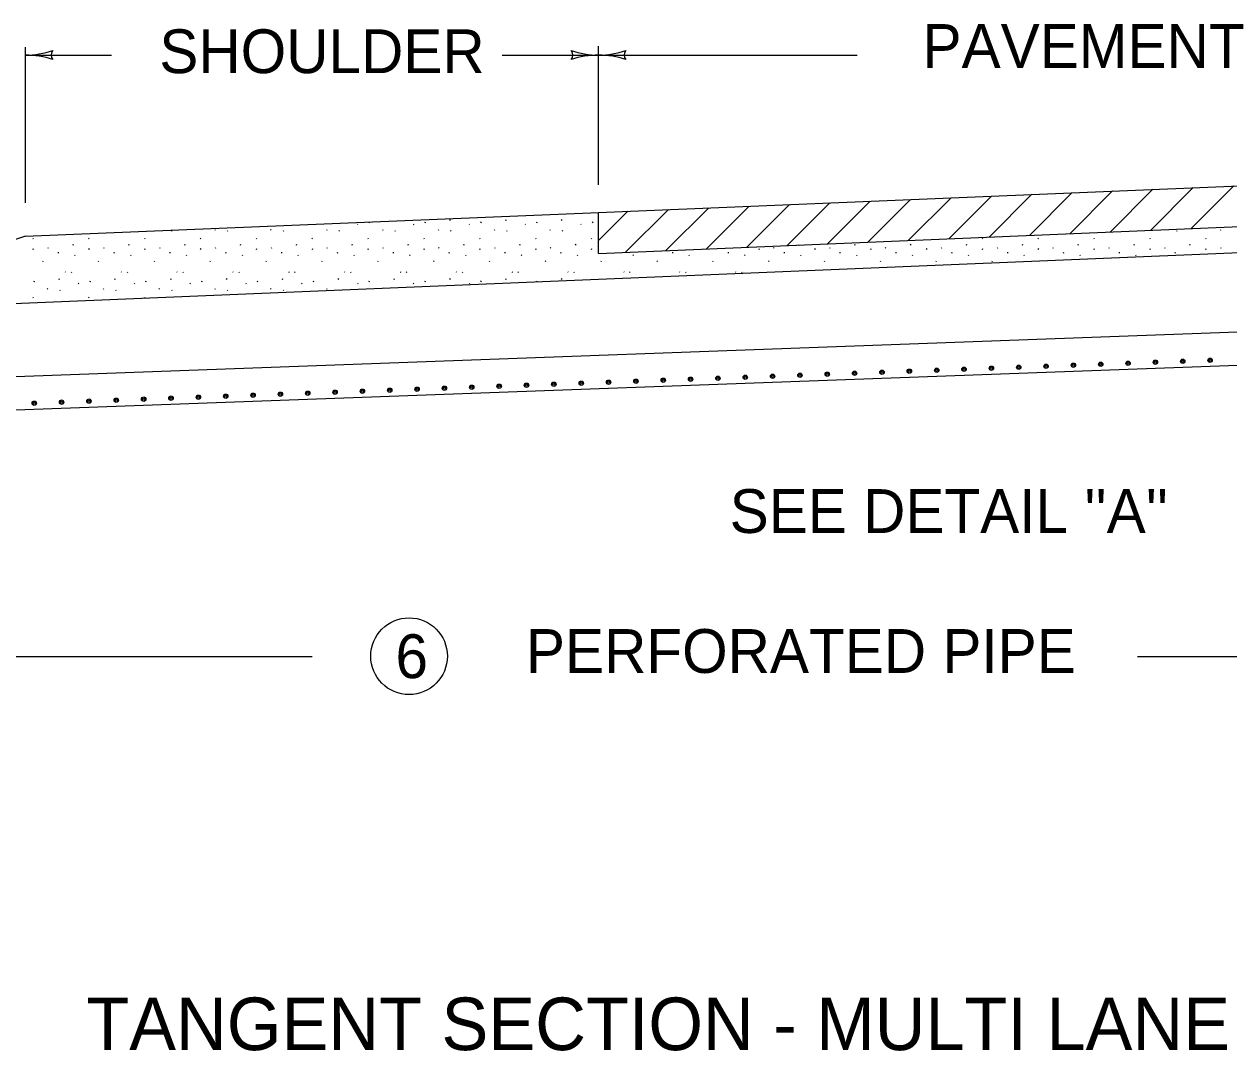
# Model space of a CAD drawing. Extents: x 997.6 to 1036.9, y 998.9 to 1022.6.
# Drawn here: x 1010.85 to 1016.35, y 1007.98 to 1012.67 of the extents above; entities that cross this region are included whole.
import ezdxf

# ---------------------------------------------------------------- set-up
doc = ezdxf.new("R2010")
doc.units = 0
doc.layers.add('Level 1', color=7, linetype='Continuous')

msp = doc.modelspace()

# ---------------------------------------------------------------- linework, layer by layer
at = {"layer": 'Level 1'}
for p, q in [((1010.8516, 1011.8567), (1010.8516, 1012.5663)), ((1010.8516, 1012.5307), (1011.2448, 1012.5307)), ((1013.0292, 1012.5307), (1013.4696, 1012.5307)), ((1013.4696, 1011.9379), (1013.4696, 1012.5721)), ((1013.4696, 1012.5307), (1014.6513, 1012.5307)), ((1013.4696, 1011.8125), (1018.7056, 1012.0307)), ((1015.9915, 1011.7305), (1016.1867, 1011.9257)), ((1016.1759, 1011.7382), (1016.3712, 1011.9334)), ((1014.7002, 1011.6767), (1014.8954, 1011.8719)), ((1014.8847, 1011.6844), (1015.0799, 1011.8796)), ((1015.0692, 1011.6921), (1015.2643, 1011.8872)), ((1015.2536, 1011.6997), (1015.4488, 1011.895)), ((1015.4381, 1011.7074), (1015.6332, 1011.9027)), ((1015.6225, 1011.7151), (1015.8177, 1011.9103)), ((1015.807, 1011.7228), (1016.0023, 1011.918)), ((1010.8516, 1011.7034), (1013.4696, 1011.8125)), ((1013.4696, 1011.6835), (1013.6042, 1011.8181)), ((1013.4696, 1011.6254), (1013.4696, 1011.8125)), ((1013.4696, 1011.6254), (1017.9576, 1011.8124)), ((1013.5934, 1011.6306), (1013.7887, 1011.8258)), ((1013.7779, 1011.6382), (1013.9732, 1011.8335)), ((1013.9623, 1011.6459), (1014.1576, 1011.8412)), ((1014.1468, 1011.6537), (1014.3421, 1011.8488)), ((1014.3313, 1011.6613), (1014.5265, 1011.8565)), ((1014.5157, 1011.669), (1014.711, 1011.8642)), ((1009.8057, 1011.3548), (1020.3187, 1011.793)), ((1012.3686, 1011.7595), (1012.3705, 1011.7566)), ((1012.4222, 1011.7651), (1012.4239, 1011.7689)), ((1012.6237, 1011.7595), (1012.6256, 1011.7566)), ((1012.6773, 1011.7651), (1012.6793, 1011.7694)), ((1012.791, 1011.7761), (1012.7929, 1011.7804)), ((1012.8788, 1011.7595), (1012.8807, 1011.7566)), ((1012.9325, 1011.7651), (1012.9344, 1011.7694)), ((1013.0461, 1011.7761), (1013.048, 1011.7804)), ((1013.1339, 1011.7595), (1013.1358, 1011.7566)), ((1013.1876, 1011.7651), (1013.1895, 1011.7694)), ((1013.3012, 1011.7761), (1013.3032, 1011.7804)), ((1013.3586, 1011.8079), (1013.3587, 1011.8077)), ((1013.389, 1011.7595), (1013.3909, 1011.7566)), ((1013.4427, 1011.7651), (1013.4446, 1011.7694)), ((1010.8516, 1011.7034), (1009.3836, 1011.2141)), ((1011.5185, 1011.7292), (1011.5204, 1011.7263)), ((1011.7169, 1011.7344), (1011.7188, 1011.7315)), ((1011.7736, 1011.7292), (1011.7755, 1011.7263)), ((1011.972, 1011.7344), (1011.9739, 1011.7315)), ((1012.0287, 1011.7292), (1012.0307, 1011.7263)), ((1012.2272, 1011.7344), (1012.2291, 1011.7315)), ((1012.2838, 1011.7292), (1012.2858, 1011.7263)), ((1012.4823, 1011.7344), (1012.4842, 1011.7315)), ((1012.5389, 1011.7292), (1012.5408, 1011.7263)), ((1012.7373, 1011.7344), (1012.7392, 1011.7315)), ((1012.794, 1011.7292), (1012.7959, 1011.7263)), ((1012.9924, 1011.7344), (1012.9943, 1011.7315)), ((1013.0491, 1011.7292), (1013.051, 1011.7263)), ((1013.2475, 1011.7344), (1013.2494, 1011.7315)), ((1013.3042, 1011.7292), (1013.3061, 1011.7263)), ((1016.0543, 1011.7331), (1016.0554, 1011.7315)), ((1016.1102, 1011.7292), (1016.1121, 1011.7263)), ((1016.3086, 1011.7344), (1016.3105, 1011.7315)), ((1010.8853, 1011.6952), (1010.8872, 1011.6922)), ((1010.8869, 1011.6432), (1010.8888, 1011.6476)), ((1010.9535, 1011.6526), (1010.9554, 1011.6497)), ((1011.0692, 1011.6629), (1011.0711, 1011.6672)), ((1011.1404, 1011.6952), (1011.1423, 1011.6922)), ((1011.142, 1011.6432), (1011.1439, 1011.6476)), ((1011.2086, 1011.6526), (1011.2105, 1011.6497)), ((1011.3243, 1011.6629), (1011.3262, 1011.6672)), ((1011.3955, 1011.6952), (1011.3974, 1011.6922)), ((1011.3971, 1011.6432), (1011.399, 1011.6476)), ((1011.4637, 1011.6526), (1011.4656, 1011.6497)), ((1011.5793, 1011.6629), (1011.5812, 1011.6672)), ((1011.6507, 1011.6952), (1011.6526, 1011.6922)), ((1011.6522, 1011.6432), (1011.6542, 1011.6476)), ((1011.7188, 1011.6526), (1011.7207, 1011.6497)), ((1011.8344, 1011.6629), (1011.8363, 1011.6672)), ((1011.9058, 1011.6952), (1011.9077, 1011.6922)), ((1011.9073, 1011.6432), (1011.9092, 1011.6476)), ((1011.9738, 1011.6526), (1011.9757, 1011.6497)), ((1012.0895, 1011.6629), (1012.0914, 1011.6672)), ((1012.1608, 1011.6952), (1012.1627, 1011.6922)), ((1012.1624, 1011.6432), (1012.1643, 1011.6476)), ((1012.2289, 1011.6526), (1012.2308, 1011.6497)), ((1012.3446, 1011.6629), (1012.3465, 1011.6672)), ((1012.4159, 1011.6952), (1012.4178, 1011.6922)), ((1012.4175, 1011.6432), (1012.4194, 1011.6476)), ((1012.484, 1011.6526), (1012.4859, 1011.6497)), ((1012.5997, 1011.6629), (1012.6016, 1011.6672)), ((1012.671, 1011.6952), (1012.6729, 1011.6922)), ((1012.6726, 1011.6432), (1012.6745, 1011.6476)), ((1012.7391, 1011.6526), (1012.741, 1011.6497)), ((1012.8547, 1011.6629), (1012.8567, 1011.6672)), ((1012.9261, 1011.6952), (1012.928, 1011.6922)), ((1012.9277, 1011.6432), (1012.9296, 1011.6476)), ((1012.9942, 1011.6526), (1012.9962, 1011.6497)), ((1013.1099, 1011.6629), (1013.1118, 1011.6672)), ((1013.1812, 1011.6952), (1013.1831, 1011.6922)), ((1013.1827, 1011.6432), (1013.1847, 1011.6476)), ((1013.2493, 1011.6526), (1013.2512, 1011.6497)), ((1013.365, 1011.6629), (1013.3669, 1011.6672)), ((1013.4362, 1011.6952), (1013.4382, 1011.6922)), ((1013.4378, 1011.6432), (1013.4398, 1011.6476)), ((1013.9481, 1011.6432), (1013.949, 1011.6454)), ((1014.2032, 1011.6432), (1014.2051, 1011.6476)), ((1014.2697, 1011.6526), (1014.2716, 1011.6497)), ((1014.3853, 1011.6629), (1014.3857, 1011.6636)), ((1014.4583, 1011.6432), (1014.4602, 1011.6476)), ((1014.5247, 1011.6526), (1014.5267, 1011.6497)), ((1014.6404, 1011.6629), (1014.6423, 1011.6672)), ((1014.7133, 1011.6432), (1014.7152, 1011.6476)), ((1014.7798, 1011.6526), (1014.7817, 1011.6497)), ((1014.8955, 1011.6629), (1014.8974, 1011.6672)), ((1014.9684, 1011.6432), (1014.9703, 1011.6476)), ((1015.0349, 1011.6526), (1015.0368, 1011.6497)), ((1015.1507, 1011.6629), (1015.1526, 1011.6672)), ((1015.2219, 1011.6952), (1015.2238, 1011.6922)), ((1015.2235, 1011.6432), (1015.2254, 1011.6476)), ((1015.2901, 1011.6526), (1015.292, 1011.6497)), ((1015.4058, 1011.6629), (1015.4077, 1011.6672)), ((1015.477, 1011.6952), (1015.4789, 1011.6922)), ((1015.4786, 1011.6432), (1015.4805, 1011.6476)), ((1015.5452, 1011.6526), (1015.5471, 1011.6497)), ((1015.6608, 1011.6629), (1015.6627, 1011.6672)), ((1015.7321, 1011.6952), (1015.7341, 1011.6922)), ((1015.7337, 1011.6432), (1015.7356, 1011.6476)), ((1015.8003, 1011.6526), (1015.8022, 1011.6497)), ((1015.9159, 1011.6629), (1015.9178, 1011.6672)), ((1015.9873, 1011.6952), (1015.9892, 1011.6922)), ((1015.9888, 1011.6432), (1015.9907, 1011.6476)), ((1016.0553, 1011.6526), (1016.0572, 1011.6497)), ((1016.171, 1011.6629), (1016.1729, 1011.6672)), ((1016.2423, 1011.6952), (1016.2442, 1011.6922)), ((1016.2439, 1011.6432), (1016.2458, 1011.6476)), ((1016.3104, 1011.6526), (1016.3123, 1011.6497)), ((1010.9306, 1011.5877), (1010.9325, 1011.592)), ((1011.0009, 1011.6313), (1011.0014, 1011.6269)), ((1011.0761, 1011.6185), (1011.078, 1011.6157)), ((1011.1857, 1011.5877), (1011.1876, 1011.592)), ((1011.256, 1011.6313), (1011.2565, 1011.6269)), ((1011.3312, 1011.6185), (1011.3331, 1011.6157)), ((1011.4407, 1011.5877), (1011.4427, 1011.592)), ((1011.5111, 1011.6313), (1011.5116, 1011.6269)), ((1011.5863, 1011.6185), (1011.5883, 1011.6157)), ((1011.6958, 1011.5877), (1011.6977, 1011.592)), ((1011.7663, 1011.6313), (1011.7667, 1011.6269)), ((1011.8414, 1011.6185), (1011.8433, 1011.6157)), ((1011.9509, 1011.5877), (1011.9528, 1011.592)), ((1012.0213, 1011.6313), (1012.0217, 1011.6269)), ((1012.0965, 1011.6185), (1012.0984, 1011.6157)), ((1012.206, 1011.5877), (1012.2079, 1011.592)), ((1012.2764, 1011.6313), (1012.2769, 1011.6269)), ((1012.3516, 1011.6185), (1012.3535, 1011.6157)), ((1012.4612, 1011.5877), (1012.4631, 1011.592)), ((1012.5315, 1011.6313), (1012.532, 1011.6269)), ((1012.6067, 1011.6185), (1012.6086, 1011.6157)), ((1012.7162, 1011.5877), (1012.7182, 1011.592)), ((1012.7866, 1011.6313), (1012.7871, 1011.6269)), ((1012.8617, 1011.6185), (1012.8637, 1011.6157)), ((1012.9713, 1011.5877), (1012.9733, 1011.592)), ((1013.0417, 1011.6313), (1013.0422, 1011.6269)), ((1013.1168, 1011.6185), (1013.1187, 1011.6157)), ((1013.2264, 1011.5877), (1013.2283, 1011.592)), ((1013.2967, 1011.6313), (1013.2972, 1011.6269)), ((1013.3719, 1011.6185), (1013.3738, 1011.6157)), ((1013.4815, 1011.5877), (1013.4834, 1011.592)), ((1013.5521, 1011.6288), (1013.5523, 1011.6269)), ((1013.6271, 1011.6185), (1013.629, 1011.6157)), ((1013.7366, 1011.5877), (1013.7385, 1011.592)), ((1013.807, 1011.6313), (1013.8074, 1011.6269)), ((1013.8822, 1011.6185), (1013.8841, 1011.6157)), ((1013.9917, 1011.5877), (1013.9936, 1011.592)), ((1014.0621, 1011.6313), (1014.0625, 1011.6269)), ((1014.1372, 1011.6185), (1014.1392, 1011.6157)), ((1014.2468, 1011.5877), (1014.2487, 1011.592)), ((1014.3172, 1011.6313), (1014.3177, 1011.6269)), ((1014.3923, 1011.6185), (1014.3942, 1011.6157)), ((1014.5018, 1011.5877), (1014.5038, 1011.592)), ((1014.5722, 1011.6313), (1014.5727, 1011.6269)), ((1014.6474, 1011.6185), (1014.6493, 1011.6157)), ((1014.757, 1011.5877), (1014.7589, 1011.592)), ((1014.8273, 1011.6313), (1014.8278, 1011.6269)), ((1014.9025, 1011.6185), (1014.9044, 1011.6157)), ((1015.0121, 1011.5877), (1015.014, 1011.592)), ((1015.0824, 1011.6313), (1015.0829, 1011.6269)), ((1015.1576, 1011.6185), (1015.1595, 1011.6157)), ((1015.2672, 1011.5877), (1015.2691, 1011.592)), ((1015.3375, 1011.6313), (1015.338, 1011.6269)), ((1015.4127, 1011.6185), (1015.4146, 1011.6157)), ((1015.5926, 1011.6313), (1015.5931, 1011.6269)), ((1015.6678, 1011.6185), (1015.6698, 1011.6157)), ((1015.8478, 1011.6313), (1015.8482, 1011.6269)), ((1015.9229, 1011.6185), (1015.9248, 1011.6157)), ((1016.1028, 1011.6313), (1016.1033, 1011.6269)), ((1011.0337, 1011.5418), (1011.0356, 1011.539)), ((1011.061, 1011.5408), (1011.0629, 1011.5379)), ((1011.2887, 1011.5418), (1011.2907, 1011.539)), ((1011.3161, 1011.5408), (1011.318, 1011.5379)), ((1011.5438, 1011.5418), (1011.5457, 1011.539)), ((1011.5712, 1011.5408), (1011.5731, 1011.5379)), ((1011.7989, 1011.5418), (1011.8008, 1011.539)), ((1011.8262, 1011.5408), (1011.8282, 1011.5379)), ((1012.054, 1011.5418), (1012.056, 1011.539)), ((1012.0813, 1011.5408), (1012.0833, 1011.5379)), ((1012.3092, 1011.5418), (1012.3111, 1011.539)), ((1012.3364, 1011.5408), (1012.3383, 1011.5379)), ((1012.5643, 1011.5418), (1012.5662, 1011.539)), ((1012.5915, 1011.5408), (1012.5934, 1011.5379)), ((1012.8193, 1011.5418), (1012.8212, 1011.539)), ((1012.8467, 1011.5408), (1012.8486, 1011.5379)), ((1013.0744, 1011.5418), (1013.0763, 1011.539)), ((1013.1017, 1011.5408), (1013.1037, 1011.5379)), ((1013.3295, 1011.5418), (1013.3314, 1011.539)), ((1013.3568, 1011.5408), (1013.3587, 1011.5379)), ((1013.5846, 1011.5418), (1013.5865, 1011.539)), ((1013.6119, 1011.5408), (1013.6138, 1011.5379)), ((1013.8397, 1011.5418), (1013.8416, 1011.539)), ((1013.867, 1011.5408), (1013.8689, 1011.5379)), ((1014.0947, 1011.5418), (1014.0967, 1011.539)), ((1014.1221, 1011.5408), (1014.124, 1011.5379)), ((1010.8918, 1011.4952), (1010.8937, 1011.4996)), ((1011.0053, 1011.5063), (1011.0072, 1011.5107)), ((1011.0932, 1011.4897), (1011.0951, 1011.4868)), ((1011.1468, 1011.4952), (1011.1487, 1011.4996)), ((1011.2605, 1011.5063), (1011.2624, 1011.5107)), ((1011.3483, 1011.4897), (1011.3502, 1011.4868)), ((1011.4019, 1011.4952), (1011.4038, 1011.4996)), ((1011.5156, 1011.5063), (1011.5175, 1011.5107)), ((1011.6033, 1011.4897), (1011.6052, 1011.4868)), ((1011.657, 1011.4952), (1011.6589, 1011.4996)), ((1011.7707, 1011.5063), (1011.7726, 1011.5107)), ((1011.8584, 1011.4897), (1011.8603, 1011.4868)), ((1011.9121, 1011.4952), (1011.914, 1011.4996)), ((1012.0258, 1011.5063), (1012.0277, 1011.5107)), ((1012.1135, 1011.4897), (1012.1154, 1011.4868)), ((1012.1672, 1011.4952), (1012.1691, 1011.4996)), ((1012.2808, 1011.5063), (1012.2827, 1011.5107)), ((1012.3686, 1011.4897), (1012.3705, 1011.4868)), ((1012.4222, 1011.4952), (1012.4242, 1011.4996)), ((1012.5359, 1011.5063), (1012.5378, 1011.5107)), ((1012.6237, 1011.4897), (1012.6256, 1011.4868)), ((1012.6773, 1011.4952), (1012.6793, 1011.4996)), ((1012.791, 1011.5063), (1012.7929, 1011.5107)), ((1012.8788, 1011.4897), (1012.8807, 1011.4868)), ((1012.9325, 1011.4952), (1012.9344, 1011.4996)), ((1013.0461, 1011.5063), (1013.048, 1011.5107)), ((1013.1878, 1011.4958), (1013.1895, 1011.4996)), ((1013.3012, 1011.5063), (1013.3032, 1011.5107)), ((1010.8853, 1011.4253), (1010.8872, 1011.4225)), ((1010.9517, 1011.4646), (1010.9536, 1011.4617)), ((1011.0083, 1011.4594), (1011.0102, 1011.4565)), ((1011.1404, 1011.4253), (1011.1423, 1011.4225)), ((1011.2067, 1011.4646), (1011.2087, 1011.4617)), ((1011.2634, 1011.4594), (1011.2653, 1011.4565)), ((1011.3955, 1011.4253), (1011.3974, 1011.4225)), ((1011.4618, 1011.4646), (1011.4638, 1011.4617)), ((1011.5185, 1011.4594), (1011.5204, 1011.4565)), ((1011.7169, 1011.4646), (1011.7188, 1011.4617)), ((1011.7736, 1011.4594), (1011.7755, 1011.4565)), ((1011.972, 1011.4646), (1011.9739, 1011.4617)), ((1012.0287, 1011.4594), (1012.0307, 1011.4565)), ((1012.2272, 1011.4646), (1012.2291, 1011.4617)), ((1012.2838, 1011.4594), (1012.2847, 1011.4582)), ((1009.3809, 1011.0116), (1018.7056, 1011.3525)), ((1009.3836, 1010.8597), (1018.7056, 1011.2005)), ((1010.4583, 1009.7849), (1012.1623, 1009.7849)), ((1015.9322, 1009.7849), (1018.7056, 1009.7849))]:
    msp.add_line(p, q, dxfattribs=at)
for centre, radius in [((1014.8894, 1011.0875), 0.01), ((1015.0144, 1011.092), 0.01), ((1015.0144, 1011.092), 0.005), ((1015.1392, 1011.0966), 0.01), ((1015.1392, 1011.0966), 0.005), ((1015.2642, 1011.1012), 0.01), ((1015.2642, 1011.1012), 0.005), ((1015.3891, 1011.1057), 0.01), ((1015.3891, 1011.1057), 0.005), ((1015.514, 1011.1103), 0.01), ((1015.514, 1011.1103), 0.005), ((1015.6389, 1011.1149), 0.01), ((1015.6389, 1011.1149), 0.005), ((1015.7639, 1011.1194), 0.01), ((1015.7639, 1011.1194), 0.005), ((1015.8888, 1011.124), 0.01), ((1015.8888, 1011.124), 0.005), ((1016.0136, 1011.1286), 0.01), ((1016.0136, 1011.1286), 0.005), ((1016.1386, 1011.1331), 0.01), ((1016.1386, 1011.1331), 0.005), ((1016.2634, 1011.1376), 0.01), ((1016.2634, 1011.1376), 0.005), ((1013.3905, 1011.0328), 0.01), ((1013.5154, 1011.0373), 0.01), ((1013.5154, 1011.0373), 0.005), ((1013.6404, 1011.0419), 0.01), ((1013.6404, 1011.0419), 0.005), ((1013.7652, 1011.0465), 0.01), ((1013.7652, 1011.0465), 0.005), ((1013.8902, 1011.051), 0.01), ((1013.8902, 1011.051), 0.005), ((1014.015, 1011.0555), 0.01), ((1014.015, 1011.0555), 0.005), ((1014.14, 1011.0601), 0.01), ((1014.14, 1011.0601), 0.005), ((1014.2649, 1011.0646), 0.01), ((1014.2649, 1011.0646), 0.005), ((1014.3898, 1011.0692), 0.01), ((1014.3898, 1011.0692), 0.005), ((1014.5147, 1011.0738), 0.01), ((1014.5147, 1011.0738), 0.005), ((1014.6396, 1011.0783), 0.01), ((1014.6396, 1011.0783), 0.005), ((1014.7646, 1011.0829), 0.01), ((1014.7646, 1011.0829), 0.005), ((1014.8894, 1011.0875), 0.005), ((1011.8916, 1010.978), 0.01), ((1012.0165, 1010.9825), 0.01), ((1012.0165, 1010.9825), 0.005), ((1012.1414, 1010.9871), 0.01), ((1012.1414, 1010.9871), 0.005), ((1012.2663, 1010.9917), 0.01), ((1012.2663, 1010.9917), 0.005), ((1012.3912, 1010.9962), 0.01), ((1012.3912, 1010.9962), 0.005), ((1012.5162, 1011.0008), 0.01), ((1012.5162, 1011.0008), 0.005), ((1012.641, 1011.0054), 0.01), ((1012.641, 1011.0054), 0.005), ((1012.766, 1011.01), 0.01), ((1012.766, 1011.01), 0.005), ((1012.8908, 1011.0145), 0.01), ((1012.8908, 1011.0145), 0.005), ((1013.0158, 1011.0191), 0.01), ((1013.0158, 1011.0191), 0.005), ((1013.1407, 1011.0236), 0.01), ((1013.1407, 1011.0236), 0.005), ((1013.2656, 1011.0282), 0.01), ((1013.2656, 1011.0282), 0.005), ((1013.3905, 1011.0328), 0.005), ((1010.8923, 1010.9415), 0.01), ((1010.8923, 1010.9415), 0.005), ((1011.0172, 1010.9461), 0.01), ((1011.0172, 1010.9461), 0.005), ((1011.1421, 1010.9507), 0.01), ((1011.1421, 1010.9507), 0.005), ((1011.267, 1010.9552), 0.01), ((1011.267, 1010.9552), 0.005), ((1011.392, 1010.9598), 0.01), ((1011.392, 1010.9598), 0.005), ((1011.5168, 1010.9644), 0.01), ((1011.5168, 1010.9644), 0.005), ((1011.6418, 1010.9689), 0.01), ((1011.6418, 1010.9689), 0.005), ((1011.7666, 1010.9734), 0.01), ((1011.7666, 1010.9734), 0.005), ((1011.8916, 1010.978), 0.005), ((1012.6043, 1009.7864), 0.175)]:
    msp.add_circle(centre, radius, dxfattribs=at)
for centre, radius, start, end in [((1010.8516, 1012.9216), 0.3909, 269.9878, 270), ((1010.8516, 1012.9216), 0.3909, 270, 288.6688), ((1010.8516, 1012.1397), 0.3909, 71.3472, 89.9939), ((1011.0002, 1012.5306), 0.0313, 138.7746, 220.8913), ((1013.3209, 1012.5307), 0.0313, 318.7746, 40.8913), ((1013.4696, 1012.1397), 0.3909, 90, 108.6688), ((1013.4696, 1012.9216), 0.3909, 251.3472, 269.9939), ((1013.4696, 1012.9216), 0.3909, 269.9878, 270), ((1013.4696, 1012.9216), 0.3909, 270, 288.6688), ((1013.4696, 1012.1397), 0.3909, 89.9878, 90), ((1013.4696, 1012.1397), 0.3909, 71.3472, 89.9939), ((1013.6182, 1012.5306), 0.0313, 138.7746, 220.8913)]:
    msp.add_arc(centre, radius, start, end, dxfattribs=at)

# ---------------------------------------------------------------- texts
for s, height, p in [('SHOULDER', 0.2, (1011.4635, 1012.4482)), ('PAVEMENT', 0.2, (1014.9498, 1012.4721)), ("SEE DETAIL ''A''", 0.2, (1014.0687, 1010.3491)), ('6', 0.2, (1012.5422, 1009.6864)), ('PERFORATED PIPE', 0.2, (1013.1383, 1009.7102)), ('TANGENT SECTION - MULTI LANE', 0.24, (1011.1297, 1007.9881))]:
    msp.add_text(s, height=height, dxfattribs=at).set_placement(p)

doc.saveas('drawing.dxf')
